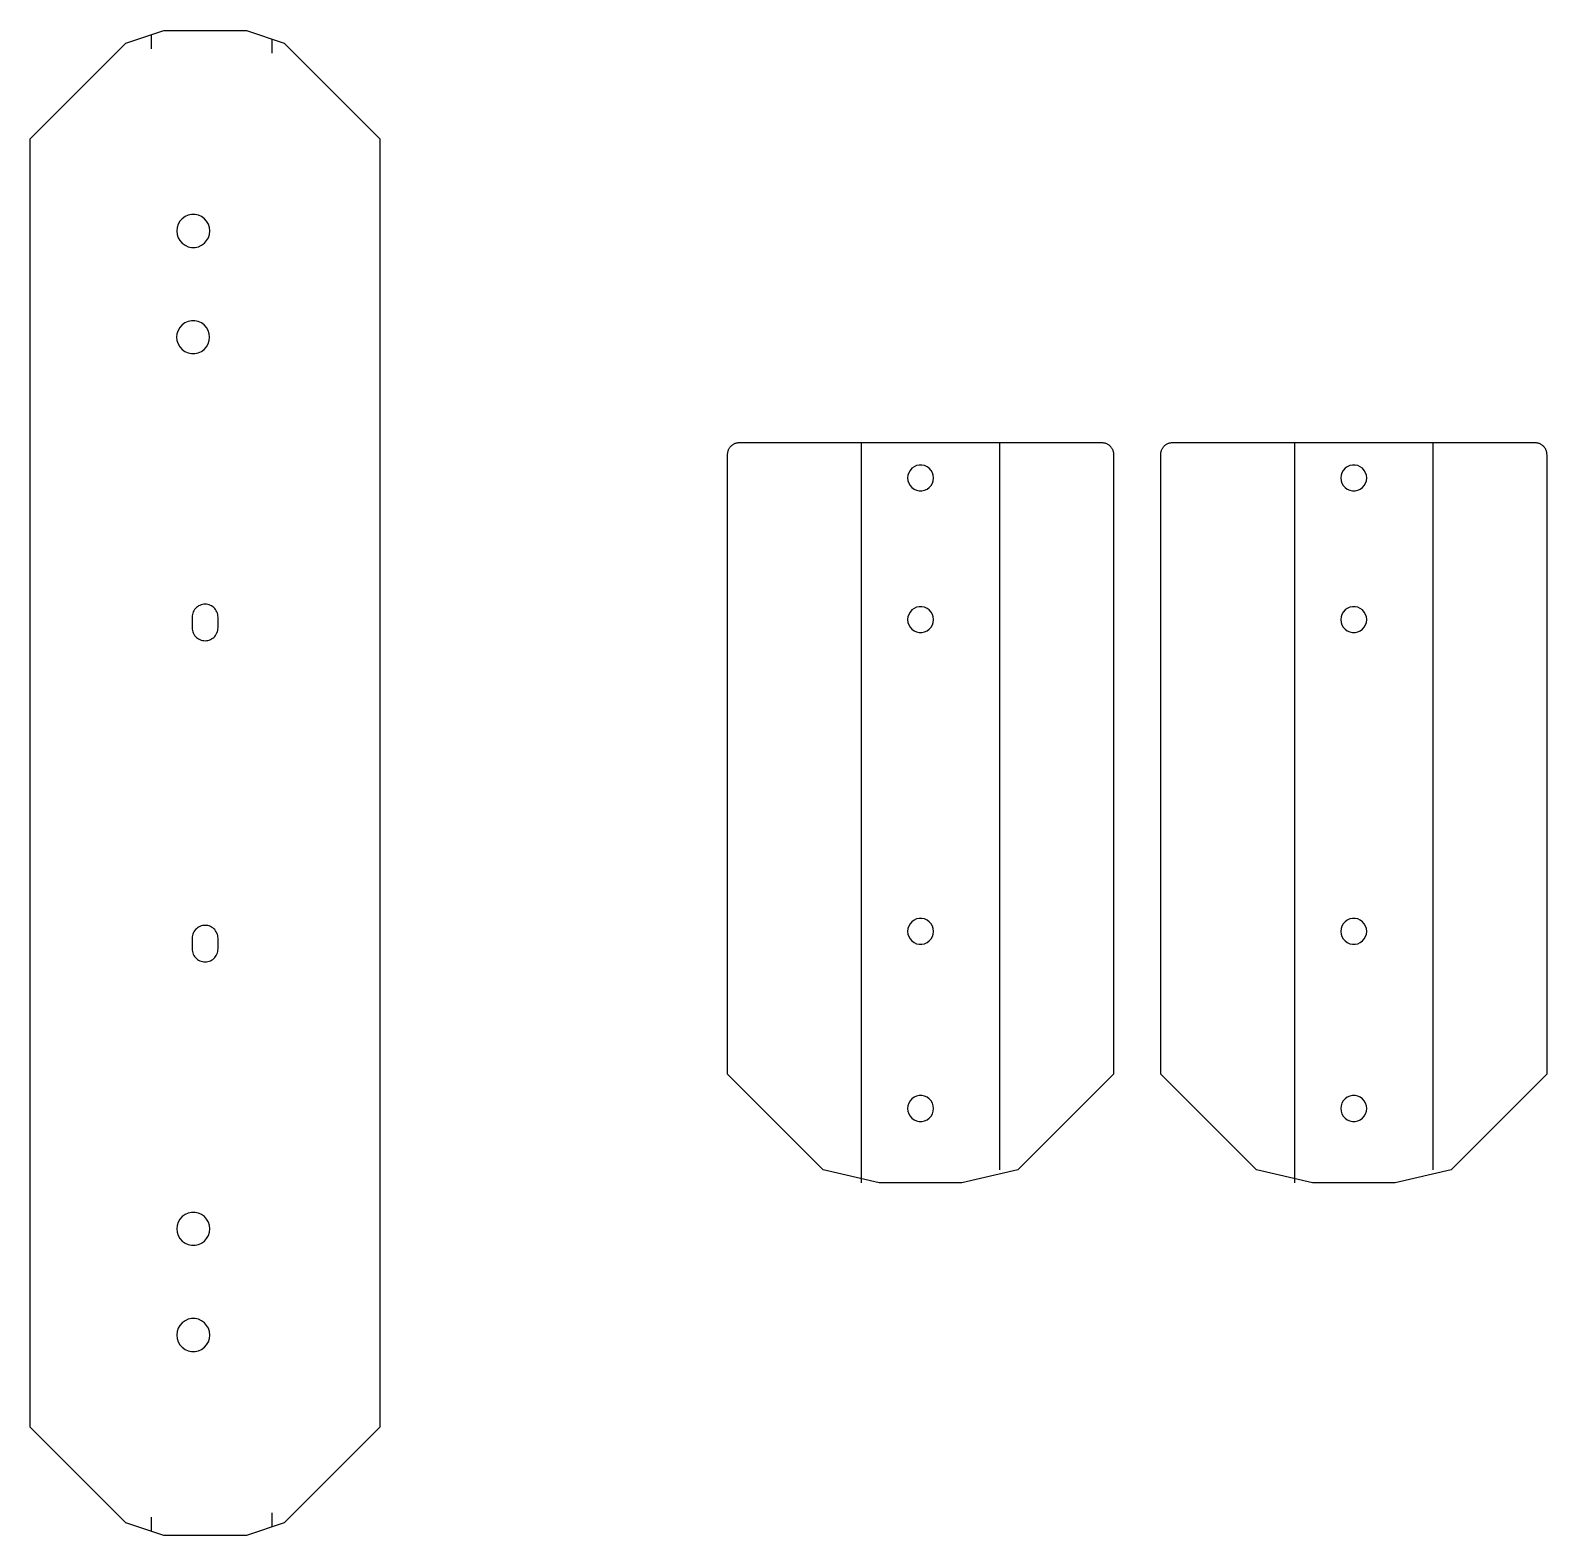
# Model space of a CAD drawing. Header units: metres. Extents: x -127 to 515, y -319 to 319.
import ezdxf

# ---------------------------------------------------------------- set-up
doc = ezdxf.new("R2010")
doc.units = ezdxf.units.M
doc.layers.add('BEND_LINES', color=1, linetype='Continuous')
doc.layers.add('CUT', color=3, linetype='Continuous')

msp = doc.modelspace()

# ---------------------------------------------------------------- linework, layer by layer
at = {"layer": 'BEND_LINES'}
for p, q in [((-76.08, 316.94), (-76.08, 310.94)), ((-25.05, 315.06), (-25.05, 309.06)), ((224.68, 144.18), (224.68, -169.32)), ((283.42, -163.82), (283.42, 144.18)), ((408.16, 144.18), (408.16, -169.32)), ((466.9, -163.82), (466.9, 144.18)), ((-76.08, -310.94), (-76.08, -316.94)), ((-25.05, -309.06), (-25.05, -315.06))]:
    msp.add_line(p, q, dxfattribs=at)
at = {"layer": 'CUT'}
for points in [[(-86.84, -313.25), (-127.34, -272.75), (-127.34, 272.75), (-86.84, 313.25), (-70.81, 318.75), (-35.81, 318.75), (-19.79, 313.25), (20.72, 272.75), (20.72, -272.75), (-19.79, -313.25), (-35.81, -318.75), (-70.81, -318.75), (-86.84, -313.25)], [(-51.91, 230.94), (-51.46, 232.34), (-51.31, 233.79), (-51.46, 235.25), (-51.91, 236.64), (-52.64, 237.91), (-53.62, 238.99), (-54.81, 239.85), (-56.14, 240.45), (-57.58, 240.75), (-59.04, 240.75), (-60.47, 240.45), (-61.81, 239.85), (-62.99, 238.99), (-63.97, 237.91), (-64.7, 236.64), (-65.15, 235.25), (-65.31, 233.79), (-65.15, 232.34), (-64.7, 230.94), (-63.97, 229.68), (-62.99, 228.59), (-61.81, 227.73), (-60.47, 227.13), (-59.04, 226.83), (-57.58, 226.83), (-56.14, 227.13), (-54.81, 227.73), (-53.62, 228.59), (-52.64, 229.68), (-51.91, 230.94)], [(-51.37, 188.79), (-51.52, 190.25), (-51.97, 191.64), (-52.71, 192.91), (-53.69, 193.99), (-54.87, 194.85), (-56.21, 195.45), (-57.64, 195.75), (-59.1, 195.75), (-60.53, 195.45), (-61.87, 194.85), (-63.05, 193.99), (-64.03, 192.91), (-64.76, 191.64), (-65.22, 190.25), (-65.37, 188.79), (-65.22, 187.34), (-64.76, 185.94), (-64.03, 184.68), (-63.05, 183.59), (-61.87, 182.73), (-60.53, 182.13), (-59.1, 181.83), (-57.64, 181.83), (-56.21, 182.13), (-54.87, 182.73), (-53.69, 183.59), (-52.71, 184.68), (-51.97, 185.94), (-51.52, 187.34), (-51.37, 188.79)], [(168.23, 140.47), (168.3, 140.72), (168.39, 140.97), (168.49, 141.21), (168.6, 141.45), (168.73, 141.68), (168.86, 141.9), (169.01, 142.12), (169.17, 142.33), (169.34, 142.53), (169.52, 142.71), (169.71, 142.9), (169.91, 143.06), (170.12, 143.22), (170.33, 143.37), (170.56, 143.51), (170.79, 143.63), (171.02, 143.75), (171.27, 143.85), (171.51, 143.93), (171.76, 144.01), (172.02, 144.07), (172.28, 144.12), (172.53, 144.15), (172.8, 144.17), (173.06, 144.18), (208.56, 144.18), (232.3, 144.18), (267.3, 144.18), (291.04, 144.18), (326.54, 144.18), (326.8, 144.17), (327.06, 144.15), (327.32, 144.12), (327.58, 144.07), (327.83, 144.01), (328.08, 143.93), (328.33, 143.85), (328.57, 143.75), (328.81, 143.63), (329.04, 143.51), (329.26, 143.37), (329.48, 143.22), (329.69, 143.06), (329.88, 142.9), (330.07, 142.71), (330.26, 142.53), (330.43, 142.33), (330.58, 142.12), (330.73, 141.9), (330.87, 141.68), (331, 141.45), (331.11, 141.21), (331.21, 140.97), (331.3, 140.72), (331.37, 140.47), (331.43, 140.22), (331.48, 139.96), (331.51, 139.7), (331.53, 139.44), (331.54, 139.18), (331.54, -123.32), (291.04, -163.82), (267.3, -169.32), (232.3, -169.32), (208.56, -163.82), (168.06, -123.32), (168.06, 139.18), (168.06, 139.44), (168.09, 139.7), (168.12, 139.96), (168.17, 140.22), (168.23, 140.47)], [(511.06, 144.07), (511.32, 144.01), (511.57, 143.93), (511.81, 143.85), (512.06, 143.75), (512.29, 143.63), (512.52, 143.51), (512.75, 143.37), (512.96, 143.22), (513.17, 143.06), (513.37, 142.9), (513.56, 142.71), (513.74, 142.53), (513.91, 142.33), (514.07, 142.12), (514.22, 141.9), (514.35, 141.68), (514.48, 141.45), (514.59, 141.21), (514.69, 140.97), (514.78, 140.72), (514.85, 140.47), (514.91, 140.22), (514.96, 139.96), (515, 139.7), (515.01, 139.44), (515.02, 139.18), (515.02, -123.32), (474.52, -163.82), (450.78, -169.32), (415.78, -169.32), (392.04, -163.82), (351.54, -123.32), (351.54, 139.18), (351.55, 139.44), (351.57, 139.7), (351.6, 139.96), (351.65, 140.22), (351.71, 140.47), (351.79, 140.72), (351.87, 140.97), (351.97, 141.21), (352.08, 141.45), (352.21, 141.68), (352.35, 141.9), (352.5, 142.12), (352.65, 142.33), (352.82, 142.53), (353, 142.71), (353.19, 142.9), (353.39, 143.06), (353.6, 143.22), (353.82, 143.37), (354.04, 143.51), (354.27, 143.63), (354.51, 143.75), (354.75, 143.85), (355, 143.93), (355.25, 144.01), (355.5, 144.07), (355.76, 144.12), (356.02, 144.15), (356.28, 144.17), (356.54, 144.18), (392.04, 144.18), (415.78, 144.18), (450.78, 144.18), (474.52, 144.18), (510.02, 144.18), (510.28, 144.17), (510.55, 144.15), (510.8, 144.12), (511.06, 144.07)], [(254.82, 126.94), (255.18, 128.03), (255.3, 129.18), (255.18, 130.32), (254.82, 131.42), (254.25, 132.41), (253.48, 133.27), (252.55, 133.94), (251.5, 134.41), (250.37, 134.65), (249.22, 134.65), (248.1, 134.41), (247.05, 133.94), (246.12, 133.27), (245.35, 132.41), (244.77, 131.42), (244.42, 130.32), (244.3, 129.18), (244.42, 128.03), (244.77, 126.94), (245.35, 125.95), (246.12, 125.09), (247.05, 124.42), (248.1, 123.95), (249.22, 123.71), (250.37, 123.71), (251.5, 123.95), (252.55, 124.42), (253.48, 125.09), (254.25, 125.95), (254.82, 126.94)], [(438.66, 128.03), (438.78, 129.18), (438.66, 130.32), (438.31, 131.42), (437.73, 132.41), (436.96, 133.27), (436.03, 133.94), (434.98, 134.41), (433.86, 134.65), (432.71, 134.65), (431.58, 134.41), (430.53, 133.94), (429.6, 133.27), (428.83, 132.41), (428.26, 131.42), (427.9, 130.32), (427.78, 129.18), (427.9, 128.03), (428.26, 126.94), (428.83, 125.95), (429.6, 125.09), (430.53, 124.42), (431.58, 123.95), (432.71, 123.71), (433.86, 123.71), (434.98, 123.95), (436.03, 124.42), (436.96, 125.09), (437.73, 125.95), (438.31, 126.94), (438.66, 128.03)], [(-54.45, 75.6), (-55.01, 75.45), (-55.55, 75.24), (-56.06, 74.98), (-56.54, 74.67), (-56.99, 74.31), (-57.4, 73.9), (-57.76, 73.45), (-58.07, 72.97), (-58.34, 72.46), (-58.54, 71.92), (-58.69, 71.36), (-58.78, 70.79), (-58.81, 70.22), (-58.81, 65.76), (-58.78, 65.19), (-58.69, 64.62), (-58.54, 64.06), (-58.34, 63.53), (-58.07, 63.01), (-57.76, 62.53), (-57.4, 62.08), (-56.99, 61.67), (-56.54, 61.31), (-56.06, 61), (-55.55, 60.74), (-55.01, 60.53), (-54.45, 60.38), (-53.89, 60.29), (-53.31, 60.26), (-52.74, 60.29), (-52.17, 60.38), (-51.61, 60.53), (-51.07, 60.74), (-50.56, 61), (-50.08, 61.31), (-49.63, 61.67), (-49.22, 62.08), (-48.86, 62.53), (-48.55, 63.01), (-48.29, 63.53), (-48.08, 64.06), (-47.93, 64.62), (-47.84, 65.19), (-47.81, 65.76), (-47.81, 70.22), (-47.84, 70.79), (-47.93, 71.36), (-48.08, 71.92), (-48.29, 72.46), (-48.55, 72.97), (-48.86, 73.45), (-49.22, 73.9), (-49.63, 74.31), (-50.08, 74.67), (-50.56, 74.98), (-51.07, 75.24), (-51.61, 75.45), (-52.17, 75.6), (-52.74, 75.69), (-53.31, 75.72), (-53.89, 75.69), (-54.45, 75.6)], [(254.25, 65.95), (254.82, 66.94), (255.18, 68.03), (255.3, 69.18), (255.18, 70.32), (254.82, 71.42), (254.25, 72.41), (253.48, 73.27), (252.55, 73.94), (251.5, 74.41), (250.37, 74.65), (249.22, 74.65), (248.1, 74.41), (247.05, 73.94), (246.12, 73.27), (245.35, 72.41), (244.77, 71.42), (244.42, 70.32), (244.3, 69.18), (244.42, 68.03), (244.77, 66.94), (245.35, 65.95), (246.12, 65.09), (247.05, 64.42), (248.1, 63.95), (249.22, 63.71), (250.37, 63.71), (251.5, 63.95), (252.55, 64.42), (253.48, 65.09), (254.25, 65.95)], [(438.31, 66.94), (438.66, 68.03), (438.78, 69.18), (438.66, 70.32), (438.31, 71.42), (437.73, 72.41), (436.96, 73.27), (436.03, 73.94), (434.98, 74.41), (433.86, 74.65), (432.71, 74.65), (431.58, 74.41), (430.53, 73.94), (429.6, 73.27), (428.83, 72.41), (428.26, 71.42), (427.9, 70.32), (427.78, 69.18), (427.9, 68.03), (428.26, 66.94), (428.83, 65.95), (429.6, 65.09), (430.53, 64.42), (431.58, 63.95), (432.71, 63.71), (433.86, 63.71), (434.98, 63.95), (436.03, 64.42), (436.96, 65.09), (437.73, 65.95), (438.31, 66.94)], [(253.48, -66.91), (254.25, -66.05), (254.82, -65.06), (255.18, -63.97), (255.3, -62.82), (255.18, -61.68), (254.82, -60.58), (254.25, -59.59), (253.48, -58.73), (252.55, -58.06), (251.5, -57.59), (250.37, -57.35), (249.22, -57.35), (248.1, -57.59), (247.05, -58.06), (246.12, -58.73), (245.35, -59.59), (244.77, -60.58), (244.42, -61.68), (244.3, -62.82), (244.42, -63.97), (244.77, -65.06), (245.35, -66.05), (246.12, -66.91), (247.05, -67.58), (248.1, -68.05), (249.22, -68.29), (250.37, -68.29), (251.5, -68.05), (252.55, -67.58), (253.48, -66.91)], [(437.73, -66.05), (438.31, -65.06), (438.66, -63.97), (438.78, -62.82), (438.66, -61.68), (438.31, -60.58), (437.73, -59.59), (436.96, -58.73), (436.03, -58.06), (434.98, -57.59), (433.86, -57.35), (432.71, -57.35), (431.58, -57.59), (430.53, -58.06), (429.6, -58.73), (428.83, -59.59), (428.26, -60.58), (427.9, -61.68), (427.78, -62.82), (427.9, -63.97), (428.26, -65.06), (428.83, -66.05), (429.6, -66.91), (430.53, -67.58), (431.58, -68.05), (432.71, -68.29), (433.86, -68.29), (434.98, -68.05), (436.03, -67.58), (436.96, -66.91), (437.73, -66.05)], [(-55.01, -60.55), (-55.55, -60.76), (-56.06, -61.02), (-56.54, -61.33), (-56.99, -61.69), (-57.4, -62.1), (-57.76, -62.55), (-58.07, -63.03), (-58.34, -63.54), (-58.54, -64.08), (-58.69, -64.64), (-58.78, -65.21), (-58.81, -65.78), (-58.81, -70.24), (-58.78, -70.81), (-58.69, -71.38), (-58.54, -71.94), (-58.34, -72.47), (-58.07, -72.99), (-57.76, -73.47), (-57.4, -73.92), (-56.99, -74.33), (-56.54, -74.69), (-56.06, -75), (-55.55, -75.26), (-55.01, -75.47), (-54.45, -75.62), (-53.89, -75.71), (-53.31, -75.74), (-52.74, -75.71), (-52.17, -75.62), (-51.61, -75.47), (-51.07, -75.26), (-50.56, -75), (-50.08, -74.69), (-49.63, -74.33), (-49.22, -73.92), (-48.86, -73.47), (-48.55, -72.99), (-48.29, -72.47), (-48.08, -71.94), (-47.93, -71.38), (-47.84, -70.81), (-47.81, -70.24), (-47.81, -65.78), (-47.84, -65.21), (-47.93, -64.64), (-48.08, -64.08), (-48.29, -63.54), (-48.55, -63.03), (-48.86, -62.55), (-49.22, -62.1), (-49.63, -61.69), (-50.08, -61.33), (-50.56, -61.02), (-51.07, -60.76), (-51.61, -60.55), (-52.17, -60.4), (-52.74, -60.31), (-53.31, -60.28), (-53.89, -60.31), (-54.45, -60.4), (-55.01, -60.55)], [(252.55, -142.58), (253.48, -141.91), (254.25, -141.05), (254.82, -140.06), (255.18, -138.97), (255.3, -137.82), (255.18, -136.68), (254.82, -135.58), (254.25, -134.59), (253.48, -133.73), (252.55, -133.06), (251.5, -132.59), (250.37, -132.35), (249.22, -132.35), (248.1, -132.59), (247.05, -133.06), (246.12, -133.73), (245.35, -134.59), (244.77, -135.58), (244.42, -136.68), (244.3, -137.82), (244.42, -138.97), (244.77, -140.06), (245.35, -141.05), (246.12, -141.91), (247.05, -142.58), (248.1, -143.05), (249.22, -143.29), (250.37, -143.29), (251.5, -143.05), (252.55, -142.58)], [(436.96, -141.91), (437.73, -141.05), (438.31, -140.06), (438.66, -138.97), (438.78, -137.82), (438.66, -136.68), (438.31, -135.58), (437.73, -134.59), (436.96, -133.73), (436.03, -133.06), (434.98, -132.59), (433.86, -132.35), (432.71, -132.35), (431.58, -132.59), (430.53, -133.06), (429.6, -133.73), (428.83, -134.59), (428.26, -135.58), (427.9, -136.68), (427.78, -137.82), (427.9, -138.97), (428.26, -140.06), (428.83, -141.05), (429.6, -141.91), (430.53, -142.58), (431.58, -143.05), (432.71, -143.29), (433.86, -143.29), (434.98, -143.05), (436.03, -142.58), (436.96, -141.91)], [(-51.46, -187.34), (-51.91, -185.94), (-52.64, -184.68), (-53.62, -183.59), (-54.81, -182.73), (-56.14, -182.13), (-57.58, -181.83), (-59.04, -181.83), (-60.47, -182.13), (-61.81, -182.73), (-62.99, -183.59), (-63.97, -184.68), (-64.7, -185.94), (-65.15, -187.34), (-65.31, -188.79), (-65.15, -190.25), (-64.7, -191.64), (-63.97, -192.91), (-62.99, -193.99), (-61.81, -194.85), (-60.47, -195.45), (-59.04, -195.75), (-57.58, -195.75), (-56.14, -195.45), (-54.81, -194.85), (-53.62, -193.99), (-52.64, -192.91), (-51.91, -191.64), (-51.46, -190.25), (-51.31, -188.79), (-51.46, -187.34)], [(-51.46, -235.25), (-51.31, -233.79), (-51.46, -232.34), (-51.91, -230.94), (-52.64, -229.68), (-53.62, -228.59), (-54.81, -227.73), (-56.14, -227.13), (-57.58, -226.83), (-59.04, -226.83), (-60.47, -227.13), (-61.81, -227.73), (-62.99, -228.59), (-63.97, -229.68), (-64.7, -230.94), (-65.15, -232.34), (-65.31, -233.79), (-65.15, -235.25), (-64.7, -236.64), (-63.97, -237.91), (-62.99, -238.99), (-61.81, -239.85), (-60.47, -240.45), (-59.04, -240.75), (-57.58, -240.75), (-56.14, -240.45), (-54.81, -239.85), (-53.62, -238.99), (-52.64, -237.91), (-51.91, -236.64), (-51.46, -235.25)]]:
    msp.add_lwpolyline(points, dxfattribs=at)

doc.saveas('drawing.dxf')
